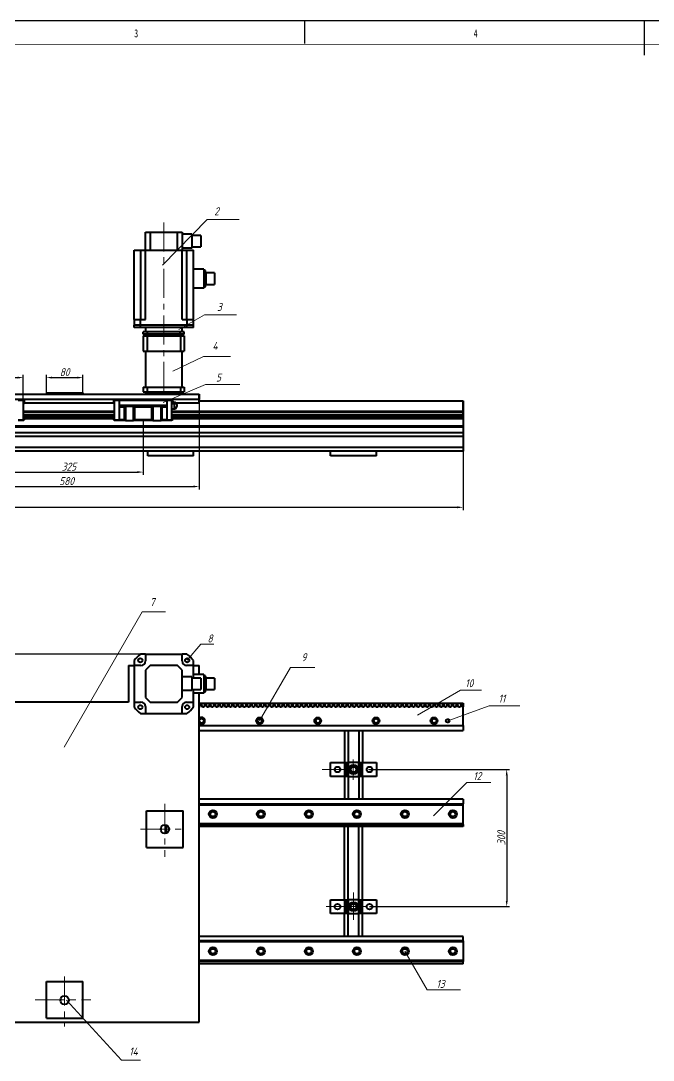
# Model space of a CAD drawing. Header units: millimetres. Extents: x 0 to 1189, y 0 to 841.
# Drawn here: x 321.6 to 598.4, y 386.4 to 841 of the extents above; entities that cross this region are included whole.
import ezdxf

# ---------------------------------------------------------------- set-up
doc = ezdxf.new("R2010")
doc.units = ezdxf.units.MM
doc.header["$PDSIZE"] = -1
doc.linetypes.add('CENTERX2', pattern=[20.32, 12.7, -2.54, 2.54, -2.54])
for name, color, linetype in [('10', 7, 'Continuous'), ('5', 7, 'Continuous'), ('9', 7, 'Continuous')]:
    doc.layers.add(name, color=color, linetype=linetype)
for name, color, linetype, lineweight in [('中心线层', 1, 'CENTERX2', 15), ('标注层', 4, 'Continuous', 15), ('细线层', 4, 'Continuous', 15), ('轮廓实线层', 7, 'Continuous', 40)]:
    doc.layers.add(name, color=color, linetype=linetype, lineweight=lineweight)
doc.styles.add('SLDTEXTSTYLE0', font='TXT', dxfattribs={"width": 0.7})
doc.styles.get("Standard").update_dxf_attribs({"font": 'gbeitc.shx', "height": 3.5})
doc.dimstyles.new('ISO-25', dxfattribs={"dimtxt": 3.5, "dimasz": 2.5, "dimexe": 1.25, "dimexo": 0, "dimtad": 1, "dimtoh": 1, "dimdec": 1, "dimlfac": 5, "dimdsep": 46, "dimtxsty": 'Standard', "dimcen": 2.5, "dimadec": 0, "dimazin": 0, "dimtfac": 1, "dimtdec": 1, "dimtmove": 0, "dimatfit": 3, "dimfxl": 1, "dimarcsym": 0})

# ---------------------------------------------------------------- blocks, each defined once
blk = doc.blocks.new('*D3')
at = {"layer": 'Defpoints', "color": 0, "transparency": 16777216}
for p in [(310.2, 666.1), (375.2, 666.1), (375.2, 643.61)]:
    blk.add_point(p, dxfattribs=at)
at = {"layer": '标注层', "color": 0, "lineweight": -2, "transparency": 16777216}
for p, q in [((310.2, 666.1), (310.2, 642.36)), ((375.2, 666.1), (375.2, 642.36)), ((312.7, 643.61), (372.7, 643.61))]:
    blk.add_line(p, q, dxfattribs=at)
at = {"layer": '标注层', "color": 0, "transparency": 16777216}
for points in [[(312.7, 644.02), (312.7, 643.19), (310.2, 643.61)], [(372.7, 644.02), (372.7, 643.19), (375.2, 643.61)]]:
    blk.add_solid(points, dxfattribs=at)
at = {"layer": '标注层', "color": 0, "transparency": 16777216, "insert": (342.7, 645.98), "char_height": 3.5, "attachment_point": 5}
blk.add_mtext('325', dxfattribs=at)
blk = doc.blocks.new('*D4')
at = {"layer": 'Defpoints', "color": 0, "transparency": 16777216}
for p in [(107.24, 652.7), (515.24, 652.7), (515.24, 628.19)]:
    blk.add_point(p, dxfattribs=at)
at = {"layer": '标注层', "color": 0, "lineweight": -2, "transparency": 16777216}
for p, q in [((107.24, 652.7), (107.24, 626.94)), ((515.24, 652.7), (515.24, 626.94)), ((109.74, 628.19), (512.74, 628.19))]:
    blk.add_line(p, q, dxfattribs=at)
at = {"layer": '标注层', "color": 0, "transparency": 16777216}
for points in [[(109.74, 628.61), (109.74, 627.77), (107.24, 628.19)], [(512.74, 628.61), (512.74, 627.77), (515.24, 628.19)]]:
    blk.add_solid(points, dxfattribs=at)
at = {"layer": '标注层', "color": 0, "transparency": 16777216, "insert": (311.24, 630.56), "char_height": 3.5, "attachment_point": 5}
blk.add_mtext('2040', dxfattribs=at)
blk = doc.blocks.new('*D6')
at = {"layer": 'Defpoints', "color": 0, "transparency": 16777216}
for p in [(283.7, 677.7), (399.7, 677.7), (399.7, 637.28)]:
    blk.add_point(p, dxfattribs=at)
at = {"layer": '标注层', "color": 0, "lineweight": -2, "transparency": 16777216}
for p, q in [((283.7, 677.7), (283.7, 636.03)), ((399.7, 677.7), (399.7, 636.03)), ((286.2, 637.28), (397.2, 637.28))]:
    blk.add_line(p, q, dxfattribs=at)
at = {"layer": '标注层', "color": 0, "transparency": 16777216}
for points in [[(286.2, 637.7), (286.2, 636.86), (283.7, 637.28)], [(397.2, 637.7), (397.2, 636.86), (399.7, 637.28)]]:
    blk.add_solid(points, dxfattribs=at)
at = {"layer": '标注层', "color": 0, "transparency": 16777216, "insert": (341.7, 639.66), "char_height": 3.5, "attachment_point": 5}
blk.add_mtext('580', dxfattribs=at)
blk = doc.blocks.new('*D15')
at = {"layer": 'Defpoints', "color": 0, "transparency": 16777216}
for p in [(73.55, 564.02), (374.04, 564.02), (283.7, 403.02)]:
    blk.add_point(p, dxfattribs=at)
at = {"layer": '标注层', "color": 0, "lineweight": -2, "transparency": 16777216}
for p, q in [((374.04, 564.02), (72.3, 564.02)), ((73.55, 405.52), (73.55, 561.52)), ((283.7, 403.02), (72.3, 403.02))]:
    blk.add_line(p, q, dxfattribs=at)
at = {"layer": '标注层', "color": 0, "transparency": 16777216}
for points in [[(73.13, 561.52), (73.96, 561.52), (73.55, 564.02)], [(73.13, 405.52), (73.96, 405.52), (73.55, 403.02)]]:
    blk.add_solid(points, dxfattribs=at)
at = {"layer": '标注层', "color": 0, "transparency": 16777216, "insert": (71.17, 483.52), "char_height": 3.5, "attachment_point": 5, "rotation": 90}
blk.add_mtext('805', dxfattribs=at)
blk = doc.blocks.new('*D16')
at = {"layer": 'Defpoints', "color": 0, "transparency": 16777216}
for p in [(474.24, 513.52), (474.24, 453.52), (534.3, 453.52)]:
    blk.add_point(p, dxfattribs=at)
at = {"layer": '标注层', "color": 0, "lineweight": -2, "transparency": 16777216}
for p, q in [((474.24, 513.52), (535.55, 513.52)), ((534.3, 511.02), (534.3, 456.02)), ((474.24, 453.52), (535.55, 453.52))]:
    blk.add_line(p, q, dxfattribs=at)
at = {"layer": '标注层', "color": 0, "transparency": 16777216}
for points in [[(533.89, 511.02), (534.72, 511.02), (534.3, 513.52)], [(533.89, 456.02), (534.72, 456.02), (534.3, 453.52)]]:
    blk.add_solid(points, dxfattribs=at)
at = {"layer": '标注层', "color": 0, "transparency": 16777216, "insert": (531.93, 483.52), "char_height": 3.5, "attachment_point": 5, "rotation": 90}
blk.add_mtext('300', dxfattribs=at)
blk = doc.blocks.new('*D19')
at = {"layer": 'Defpoints', "color": 0, "transparency": 16777216}
for p in [(322.7, 684.93), (322.7, 675.3), (295.5, 672.7)]:
    blk.add_point(p, dxfattribs=at)
at = {"layer": '标注层', "color": 0, "lineweight": -2, "transparency": 16777216}
for p, q in [((295.5, 672.7), (295.5, 686.18)), ((298, 684.93), (320.2, 684.93)), ((322.7, 675.3), (322.7, 686.18))]:
    blk.add_line(p, q, dxfattribs=at)
at = {"layer": '标注层', "color": 0, "transparency": 16777216}
for points in [[(298, 685.35), (298, 684.51), (295.5, 684.93)], [(320.2, 685.35), (320.2, 684.51), (322.7, 684.93)]]:
    blk.add_solid(points, dxfattribs=at)
at = {"layer": '标注层', "color": 0, "transparency": 16777216, "insert": (309.1, 687.31), "char_height": 3.5, "attachment_point": 5}
blk.add_mtext('136', dxfattribs=at)
blk = doc.blocks.new('*D21')
at = {"layer": 'Defpoints', "color": 0, "transparency": 16777216}
for p in [(348.82, 684.93), (332.82, 678.3), (348.82, 678.3)]:
    blk.add_point(p, dxfattribs=at)
at = {"layer": '标注层', "color": 0, "lineweight": -2, "transparency": 16777216}
for p, q in [((332.82, 678.3), (332.82, 686.18)), ((335.32, 684.93), (346.32, 684.93)), ((348.82, 678.3), (348.82, 686.18))]:
    blk.add_line(p, q, dxfattribs=at)
at = {"layer": '标注层', "color": 0, "transparency": 16777216}
for points in [[(335.32, 685.35), (335.32, 684.51), (332.82, 684.93)], [(346.32, 685.35), (346.32, 684.51), (348.82, 684.93)]]:
    blk.add_solid(points, dxfattribs=at)
at = {"layer": '标注层', "color": 0, "transparency": 16777216, "insert": (340.82, 687.31), "char_height": 3.5, "attachment_point": 5}
blk.add_mtext('80', dxfattribs=at)

msp = doc.modelspace()

# ---------------------------------------------------------------- linework, layer by layer
at = {"layer": '10', "color": 7}
for p, q in [((445.875, 831), (445.875, 841)), ((594.5, 841), (594.5, 831)), ((594.5, 831), (594.5, 826))]:
    msp.add_line(p, q, dxfattribs=at)
at = {"layer": '5', "color": 7, "lineweight": 15}
msp.add_line((1178.45, 831.05), (24.451, 830.269), dxfattribs=at)
at = {"layer": '9', "color": 7}
msp.add_line((1189, 841), (0, 841), dxfattribs=at)
at = {"layer": '中心线层'}
for p, q in [((384.201, 752.781), (384.201, 676.665)), ((467.16, 517.928), (467.16, 509.006)), ((453.548, 513.518), (479.432, 513.518)), ((384.701, 498.507), (384.701, 475.331)), ((374.005, 487.418), (394.032, 487.418)), ((467.241, 459.76), (467.241, 447.726)), ((455.269, 453.518), (479.093, 453.518)), ((340.821, 422.922), (340.821, 401.129)), ((327.917, 412.726), (352.35, 412.726))]:
    msp.add_line(p, q, dxfattribs=at)
at = {"layer": '标注层'}
for p, q in [((383.607, 734.135), (403.209, 754.096)), ((403.209, 754.096), (417.134, 754.096)), ((390.754, 705.902), (402.096, 712.451)), ((402.096, 712.451), (415.978, 712.451)), ((388.192, 687.724), (401.632, 694.228)), ((401.632, 694.228), (413.362, 694.228)), ((383.996, 674.075), (402.436, 681.873)), ((402.436, 681.873), (417.493, 681.873)), ((340.632, 523.353), (374.737, 582.424)), ((374.737, 582.424), (384.998, 582.424)), ((394.454, 561.271), (400.358, 568.329)), ((400.358, 568.329), (406.127, 568.329)), ((495.218, 537.284), (514.107, 548.19)), ((514.107, 548.19), (523.259, 548.19)), ((502.272, 493.227), (516.888, 507.833)), ((516.888, 507.833), (527.308, 507.833)), ((341.649, 412.635), (365.694, 386.355)), ((365.694, 386.355), (374.003, 386.355))]:
    msp.add_line(p, q, dxfattribs=at)
at = {"layer": '细线层'}
for p, q in [((426.171, 534.818), (439.666, 558.192)), ((439.666, 558.192), (450.368, 558.192)), ((508.481, 534.818), (526.562, 541.423)), ((526.562, 541.423), (540.088, 541.423)), ((489.741, 434.018), (499.516, 417.088)), ((499.516, 417.088), (514.068, 417.088))]:
    msp.add_line(p, q, dxfattribs=at)
at = {"layer": '轮廓实线层', "color": 7, "linetype": 'Continuous', "lineweight": 40}
for p, q in [((376.201, 740.703), (376.201, 748.503)), ((376.201, 748.503), (378.201, 748.503)), ((378.201, 748.503), (378.201, 740.703)), ((378.201, 748.503), (390.201, 748.503)), ((390.201, 740.703), (390.201, 748.503)), ((390.201, 748.503), (392.201, 748.503)), ((392.201, 748.503), (392.201, 740.703)), ((396.501, 747.603), (392.201, 747.603)), ((396.501, 747.603), (396.501, 741.603)), ((400.501, 747.103), (396.501, 747.103)), ((400.501, 747.103), (400.501, 742.103)), ((396.501, 741.603), (392.201, 741.603)), ((396.501, 742.103), (400.501, 742.103)), ((371.201, 710.303), (371.201, 740.703)), ((371.201, 740.703), (374.201, 740.703)), ((374.201, 710.303), (374.201, 740.703)), ((374.201, 740.703), (376.201, 740.703)), ((376.201, 710.303), (376.201, 740.703)), ((376.201, 740.703), (392.201, 740.703)), ((392.201, 710.303), (392.201, 740.703)), ((392.201, 740.703), (394.201, 740.703)), ((394.201, 740.703), (394.201, 710.303)), ((394.201, 740.703), (397.201, 740.703)), ((397.201, 710.303), (397.201, 740.703)), ((401.801, 732.303), (397.201, 732.303)), ((401.801, 732.303), (401.801, 724.103)), ((402.401, 731.703), (401.801, 731.703)), ((402.401, 728.203), (402.401, 731.703)), ((402.801, 731.203), (402.401, 731.203)), ((402.401, 724.703), (402.401, 728.203)), ((402.801, 728.203), (402.801, 731.203)), ((406.401, 730.703), (402.801, 730.703)), ((402.801, 725.203), (402.801, 728.203)), ((406.401, 730.703), (406.401, 728.203)), ((406.401, 728.203), (406.401, 725.703)), ((401.801, 724.103), (397.201, 724.103)), ((401.801, 724.703), (402.401, 724.703)), ((402.401, 725.203), (402.801, 725.203)), ((402.801, 725.703), (406.401, 725.703)), ((371.201, 710.303), (371.201, 707.903)), ((371.201, 710.303), (374.04, 710.303)), ((374.04, 707.903), (374.04, 710.303)), ((374.04, 710.303), (376.201, 710.303)), ((392.201, 710.303), (394.363, 710.303)), ((394.363, 710.303), (394.363, 707.903)), ((394.363, 710.303), (397.201, 710.303)), ((397.201, 707.903), (397.201, 710.303)), ((371.201, 706.903), (371.201, 707.903)), ((374.04, 707.903), (371.201, 707.903)), ((374.04, 706.903), (371.201, 706.903)), ((374.04, 706.903), (374.04, 707.903)), ((394.363, 707.903), (374.04, 707.903)), ((394.363, 706.903), (374.04, 706.903)), ((375.201, 703.903), (375.201, 704.903)), ((377.042, 704.903), (375.201, 704.903)), ((376.201, 706.903), (376.201, 704.903)), ((377.042, 703.903), (377.042, 704.903)), ((391.36, 704.903), (377.042, 704.903)), ((391.36, 703.903), (391.36, 704.903)), ((393.201, 704.903), (391.36, 704.903)), ((392.201, 704.903), (392.201, 706.903)), ((393.201, 703.903), (393.201, 704.903)), ((394.363, 706.903), (394.363, 707.903)), ((397.201, 707.903), (394.363, 707.903)), ((397.201, 706.903), (394.363, 706.903)), ((397.201, 706.903), (397.201, 707.903)), ((377.042, 703.903), (375.201, 703.903)), ((375.201, 703.203), (375.201, 696.503)), ((375.201, 703.203), (376.883, 703.203)), ((376.201, 703.903), (376.201, 703.203)), ((376.883, 703.203), (376.883, 696.503)), ((376.883, 703.203), (391.52, 703.203)), ((391.36, 703.903), (377.042, 703.903)), ((393.201, 703.903), (391.36, 703.903)), ((391.52, 703.203), (391.52, 696.503)), ((391.52, 703.203), (393.201, 703.203)), ((392.201, 703.203), (392.201, 703.903)), ((393.201, 703.203), (393.201, 696.503)), ((375.201, 696.503), (376.883, 696.503)), ((376.201, 696.503), (376.201, 680.703)), ((376.883, 696.503), (391.52, 696.503)), ((391.52, 696.503), (393.201, 696.503)), ((392.201, 680.703), (392.201, 696.503)), ((283.701, 677.703), (399.701, 677.703)), ((332.821, 678.303), (348.821, 678.303)), ((332.821, 678.303), (332.821, 677.703)), ((348.821, 678.303), (348.821, 677.703)), ((375.201, 680.703), (375.201, 678.703)), ((375.201, 680.703), (376.883, 680.703)), ((375.201, 678.703), (376.883, 678.703)), ((376.201, 678.703), (376.201, 677.903)), ((376.201, 677.903), (376.701, 677.903)), ((376.701, 678.303), (376.701, 677.703)), ((376.701, 678.303), (392.701, 678.303)), ((376.883, 680.703), (376.883, 678.703)), ((376.883, 680.703), (391.52, 680.703)), ((376.883, 678.703), (391.52, 678.703)), ((391.52, 680.703), (391.52, 678.703)), ((391.52, 680.703), (393.201, 680.703)), ((391.52, 678.703), (393.201, 678.703)), ((392.201, 678.303), (392.201, 678.703)), ((392.701, 678.303), (392.701, 677.703)), ((393.201, 680.703), (393.201, 678.703)), ((399.701, 677.703), (399.701, 675.303)), ((399.701, 675.303), (399.701, 677.703)), ((399.701, 677.703), (399.701, 677.703)), ((399.701, 675.303), (283.701, 675.303)), ((322.701, 674.903), (320.501, 674.903)), ((322.701, 675.303), (322.701, 674.903)), ((322.701, 674.903), (322.701, 666.503)), ((362.24, 673.703), (323.162, 673.703)), ((323.262, 674.081), (323.283, 674.078)), ((362.701, 674.903), (362.701, 675.303)), ((364.901, 674.903), (362.701, 674.903)), ((362.701, 666.503), (362.701, 674.903)), ((364.851, 675.303), (364.851, 675.253)), ((364.901, 675.253), (364.851, 675.253)), ((364.901, 674.903), (364.901, 675.303)), ((364.901, 672.703), (364.901, 674.903)), ((385.501, 674.903), (364.901, 674.903)), ((385.501, 675.303), (385.501, 674.903)), ((385.551, 675.253), (385.501, 675.253)), ((385.501, 674.903), (385.501, 672.703)), ((387.701, 674.903), (385.501, 674.903)), ((385.551, 675.303), (385.551, 675.253)), ((387.701, 675.303), (387.701, 674.903)), ((387.701, 666.503), (387.701, 674.903)), ((388.218, 674.121), (388.283, 674.11)), ((388.271, 674.192), (388.283, 674.192)), ((388.274, 674.304), (388.283, 674.306)), ((388.279, 674.27), (388.283, 674.271)), ((388.28, 674.305), (388.283, 674.271)), ((388.28, 674.157), (388.283, 674.157)), ((388.283, 674.19), (388.281, 674.217)), ((388.281, 674.164), (388.283, 674.157)), ((388.901, 674.103), (388.283, 674.103)), ((399.701, 673.703), (389.701, 673.703)), ((389.901, 673.103), (389.901, 672.303)), ((399.701, 673.703), (399.701, 675.303)), ((399.701, 675.303), (399.701, 675.303)), ((399.701, 674.703), (515.241, 674.703)), ((515.241, 674.703), (515.241, 670.103)), ((515.241, 674.703), (515.263, 674.703)), ((515.263, 668.703), (515.263, 674.703)), ((362.701, 670.103), (322.701, 670.103)), ((362.701, 668.503), (322.701, 668.503)), ((364.901, 672.303), (364.901, 672.703)), ((385.501, 672.703), (364.901, 672.703)), ((385.501, 672.303), (364.901, 672.303)), ((364.901, 671.972), (364.901, 672.303)), ((367.001, 671.972), (364.901, 671.972)), ((364.901, 666.433), (364.901, 671.972)), ((367.001, 671.972), (367.001, 672.303)), ((367.001, 666.433), (367.001, 671.972)), ((367.401, 672.303), (367.401, 666.103)), ((371.001, 666.103), (371.001, 672.303)), ((371.401, 672.303), (371.401, 671.972)), ((379.001, 671.972), (371.401, 671.972)), ((371.401, 671.972), (371.401, 666.433)), ((379.001, 671.972), (379.001, 672.303)), ((379.001, 666.433), (379.001, 671.972)), ((379.401, 672.303), (379.401, 666.103)), ((383.001, 666.103), (383.001, 672.303)), ((383.401, 672.303), (383.401, 671.972)), ((385.501, 671.972), (383.401, 671.972)), ((383.401, 671.972), (383.401, 666.433)), ((385.501, 672.703), (385.501, 672.303)), ((385.501, 672.303), (385.501, 671.972)), ((385.501, 671.972), (385.501, 666.433)), ((387.701, 671.303), (388.901, 671.303)), ((515.241, 670.103), (387.701, 670.103)), ((515.241, 668.503), (387.701, 668.503)), ((515.241, 670.103), (515.241, 669.703)), ((515.241, 669.703), (515.241, 668.503)), ((515.241, 668.703), (515.263, 668.703)), ((515.241, 668.503), (515.241, 668.103)), ((320.501, 666.503), (322.701, 666.503)), ((322.701, 666.103), (320.501, 666.103)), ((362.701, 668.103), (322.701, 668.103)), ((322.701, 666.503), (322.701, 666.103)), ((362.136, 667.303), (323.261, 667.303)), ((362.133, 666.903), (323.275, 666.903)), ((362.701, 666.503), (364.901, 666.503)), ((362.701, 666.103), (362.701, 666.503)), ((364.901, 666.103), (362.701, 666.103)), ((367.001, 666.433), (364.901, 666.433)), ((364.901, 666.103), (364.901, 666.433)), ((367.002, 666.103), (364.901, 666.103)), ((367.001, 666.104), (367.001, 666.433)), ((367.002, 666.103), (367.001, 666.104)), ((367.401, 666.103), (367.002, 666.103)), ((367.401, 666.103), (371.001, 666.103)), ((371.4, 666.103), (371.001, 666.103)), ((371.401, 666.104), (371.4, 666.103)), ((379.002, 666.103), (371.4, 666.103)), ((379.001, 666.433), (371.401, 666.433)), ((371.401, 666.433), (371.401, 666.104)), ((379.001, 666.104), (379.001, 666.433)), ((379.002, 666.103), (379.001, 666.104)), ((379.401, 666.103), (379.002, 666.103)), ((379.401, 666.103), (383.001, 666.103)), ((383.4, 666.103), (383.001, 666.103)), ((383.401, 666.104), (383.4, 666.103)), ((385.501, 666.103), (383.4, 666.103)), ((385.501, 666.433), (383.401, 666.433)), ((383.401, 666.433), (383.401, 666.104)), ((385.501, 666.503), (387.701, 666.503)), ((385.501, 666.433), (385.501, 666.103)), ((387.701, 666.103), (385.501, 666.103)), ((515.241, 668.103), (387.701, 668.103)), ((387.701, 666.503), (387.701, 666.103)), ((388.218, 667.031), (388.283, 667.021)), ((515.241, 666.903), (388.266, 666.903)), ((388.271, 667.103), (388.283, 667.102)), ((515.241, 667.303), (388.273, 667.303)), ((388.274, 667.215), (388.283, 667.216)), ((515.241, 668.103), (515.241, 667.303)), ((515.241, 667.303), (515.241, 666.903)), ((515.241, 666.903), (515.241, 663.703)), ((515.241, 663.703), (107.241, 663.703)), ((515.241, 663.303), (107.241, 663.303)), ((515.241, 660.703), (107.241, 660.703)), ((515.241, 663.703), (515.241, 663.303)), ((515.241, 663.303), (515.241, 660.703)), ((515.241, 660.703), (515.241, 659.103)), ((515.241, 659.103), (107.241, 659.103)), ((515.241, 659.103), (515.241, 654.303)), ((515.241, 654.303), (107.241, 654.303)), ((515.241, 652.703), (107.241, 652.703)), ((377.241, 650.703), (377.241, 652.703)), ((397.241, 650.703), (377.241, 650.703)), ((397.241, 650.703), (397.241, 652.703)), ((457.241, 650.703), (457.241, 652.703)), ((477.241, 650.703), (457.241, 650.703)), ((477.241, 650.703), (477.241, 652.703)), ((515.241, 654.303), (515.241, 652.703)), ((376.201, 564.018), (374.04, 564.018)), ((376.201, 564.018), (376.201, 561.018)), ((376.201, 564.018), (392.201, 564.018)), ((392.201, 561.018), (392.201, 564.018)), ((394.363, 564.018), (392.201, 564.018)), ((371.201, 561.179), (371.201, 559.018)), ((397.201, 559.018), (397.201, 561.179)), ((368.701, 559.018), (368.701, 543.018)), ((368.701, 559.018), (371.201, 559.018)), ((371.201, 559.018), (371.201, 543.018)), ((374.201, 559.018), (371.201, 559.018)), ((378.201, 559.018), (376.201, 557.018)), ((376.201, 557.018), (376.201, 545.018)), ((390.201, 559.018), (378.201, 559.018)), ((392.201, 557.018), (390.201, 559.018)), ((392.201, 545.018), (392.201, 557.018)), ((397.201, 559.018), (394.201, 559.018)), ((397.201, 553.518), (397.201, 559.018)), ((397.201, 559.018), (399.701, 559.018)), ((401.801, 555.118), (397.201, 555.118)), ((399.701, 555.118), (399.701, 559.018)), ((401.801, 555.118), (401.801, 546.918)), ((396.501, 554.018), (392.201, 554.018)), ((396.501, 554.018), (396.501, 548.018)), ((400.501, 553.518), (396.501, 553.518)), ((400.501, 553.518), (400.501, 548.518)), ((402.401, 554.518), (401.801, 554.518)), ((402.401, 547.518), (402.401, 554.518)), ((402.801, 554.018), (402.401, 554.018)), ((402.801, 548.018), (402.801, 554.018)), ((406.401, 553.518), (402.801, 553.518)), ((406.401, 553.518), (406.401, 548.518)), ((396.501, 548.018), (392.201, 548.018)), ((396.501, 548.518), (400.501, 548.518)), ((397.201, 543.018), (397.201, 548.518)), ((401.801, 546.918), (397.201, 546.918)), ((399.701, 543.018), (399.701, 546.918)), ((401.801, 547.518), (402.401, 547.518)), ((402.401, 548.018), (402.801, 548.018)), ((402.801, 548.518), (406.401, 548.518)), ((368.701, 543.018), (283.701, 543.018)), ((371.201, 543.018), (374.201, 543.018)), ((371.201, 543.018), (371.201, 540.857)), ((376.201, 545.018), (378.201, 543.018)), ((378.201, 543.018), (390.201, 543.018)), ((390.201, 543.018), (392.201, 545.018)), ((394.201, 543.018), (397.201, 543.018)), ((397.201, 540.857), (397.201, 543.018)), ((399.701, 403.018), (399.701, 543.018)), ((399.701, 542.518), (515.241, 542.518)), ((400.186, 542.018), (399.749, 540.818)), ((400.712, 542.018), (400.186, 542.018)), ((401.149, 540.818), (400.712, 542.018)), ((402.188, 542.018), (401.751, 540.818)), ((402.714, 542.018), (402.188, 542.018)), ((403.151, 540.818), (402.714, 542.018)), ((404.19, 542.018), (403.753, 540.818)), ((404.716, 542.018), (404.19, 542.018)), ((405.153, 540.818), (404.716, 542.018)), ((406.192, 542.018), (405.755, 540.818)), ((406.718, 542.018), (406.192, 542.018)), ((407.155, 540.818), (406.718, 542.018)), ((408.194, 542.018), (407.757, 540.818)), ((408.72, 542.018), (408.194, 542.018)), ((409.157, 540.818), (408.72, 542.018)), ((410.196, 542.018), (409.759, 540.818)), ((410.722, 542.018), (410.196, 542.018)), ((411.159, 540.818), (410.722, 542.018)), ((412.198, 542.018), (411.761, 540.818)), ((412.724, 542.018), (412.198, 542.018)), ((413.161, 540.818), (412.724, 542.018)), ((414.2, 542.018), (413.763, 540.818)), ((414.726, 542.018), (414.2, 542.018)), ((415.163, 540.818), (414.726, 542.018)), ((416.202, 542.018), (415.765, 540.818)), ((416.728, 542.018), (416.202, 542.018)), ((417.165, 540.818), (416.728, 542.018)), ((418.204, 542.018), (417.767, 540.818)), ((418.73, 542.018), (418.204, 542.018)), ((419.167, 540.818), (418.73, 542.018)), ((420.206, 542.018), (419.769, 540.818)), ((420.732, 542.018), (420.206, 542.018)), ((421.169, 540.818), (420.732, 542.018)), ((422.208, 542.018), (421.771, 540.818)), ((422.734, 542.018), (422.208, 542.018)), ((423.171, 540.818), (422.734, 542.018)), ((424.21, 542.018), (423.773, 540.818)), ((424.736, 542.018), (424.21, 542.018)), ((425.173, 540.818), (424.736, 542.018)), ((426.212, 542.018), (425.775, 540.818)), ((426.738, 542.018), (426.212, 542.018)), ((427.175, 540.818), (426.738, 542.018)), ((428.214, 542.018), (427.777, 540.818)), ((428.74, 542.018), (428.214, 542.018)), ((429.177, 540.818), (428.74, 542.018)), ((430.216, 542.018), (429.779, 540.818)), ((430.742, 542.018), (430.216, 542.018)), ((431.179, 540.818), (430.742, 542.018)), ((432.218, 542.018), (431.781, 540.818)), ((432.744, 542.018), (432.218, 542.018)), ((433.181, 540.818), (432.744, 542.018)), ((434.22, 542.018), (433.783, 540.818)), ((434.746, 542.018), (434.22, 542.018)), ((435.183, 540.818), (434.746, 542.018)), ((436.222, 542.018), (435.785, 540.818)), ((436.748, 542.018), (436.222, 542.018)), ((437.185, 540.818), (436.748, 542.018)), ((438.224, 542.018), (437.787, 540.818)), ((438.75, 542.018), (438.224, 542.018)), ((439.187, 540.818), (438.75, 542.018)), ((440.226, 542.018), (439.789, 540.818)), ((440.752, 542.018), (440.226, 542.018)), ((441.189, 540.818), (440.752, 542.018)), ((442.228, 542.018), (441.791, 540.818)), ((442.754, 542.018), (442.228, 542.018)), ((443.191, 540.818), (442.754, 542.018)), ((444.23, 542.018), (443.793, 540.818)), ((444.756, 542.018), (444.23, 542.018)), ((445.193, 540.818), (444.756, 542.018)), ((446.232, 542.018), (445.795, 540.818)), ((446.758, 542.018), (446.232, 542.018)), ((447.195, 540.818), (446.758, 542.018)), ((448.234, 542.018), (447.797, 540.818)), ((448.76, 542.018), (448.234, 542.018)), ((449.197, 540.818), (448.76, 542.018)), ((450.236, 542.018), (449.799, 540.818)), ((450.762, 542.018), (450.236, 542.018)), ((451.199, 540.818), (450.762, 542.018)), ((452.238, 542.018), (451.801, 540.818)), ((452.764, 542.018), (452.238, 542.018)), ((453.201, 540.818), (452.764, 542.018)), ((454.24, 542.018), (453.803, 540.818)), ((454.766, 542.018), (454.24, 542.018)), ((455.203, 540.818), (454.766, 542.018)), ((456.242, 542.018), (455.805, 540.818)), ((456.768, 542.018), (456.242, 542.018)), ((457.205, 540.818), (456.768, 542.018)), ((458.244, 542.018), (457.807, 540.818)), ((458.77, 542.018), (458.244, 542.018)), ((459.207, 540.818), (458.77, 542.018)), ((460.246, 542.018), (459.809, 540.818)), ((460.772, 542.018), (460.246, 542.018)), ((461.209, 540.818), (460.772, 542.018)), ((462.248, 542.018), (461.811, 540.818)), ((462.774, 542.018), (462.248, 542.018)), ((463.211, 540.818), (462.774, 542.018)), ((464.25, 542.018), (463.813, 540.818)), ((464.776, 542.018), (464.25, 542.018)), ((465.213, 540.818), (464.776, 542.018)), ((466.252, 542.018), (465.815, 540.818)), ((466.778, 542.018), (466.252, 542.018)), ((467.215, 540.818), (466.778, 542.018)), ((468.254, 542.018), (467.817, 540.818)), ((468.78, 542.018), (468.254, 542.018)), ((469.217, 540.818), (468.78, 542.018)), ((470.256, 542.018), (469.819, 540.818)), ((470.782, 542.018), (470.256, 542.018)), ((471.219, 540.818), (470.782, 542.018)), ((472.258, 542.018), (471.821, 540.818)), ((472.784, 542.018), (472.258, 542.018)), ((473.221, 540.818), (472.784, 542.018)), ((474.26, 542.018), (473.823, 540.818)), ((474.786, 542.018), (474.26, 542.018)), ((475.223, 540.818), (474.786, 542.018)), ((476.262, 542.018), (475.825, 540.818)), ((476.788, 542.018), (476.262, 542.018)), ((477.225, 540.818), (476.788, 542.018)), ((478.264, 542.018), (477.827, 540.818)), ((478.79, 542.018), (478.264, 542.018)), ((479.227, 540.818), (478.79, 542.018)), ((480.266, 542.018), (479.829, 540.818)), ((480.792, 542.018), (480.266, 542.018)), ((481.229, 540.818), (480.792, 542.018)), ((482.268, 542.018), (481.831, 540.818)), ((482.794, 542.018), (482.268, 542.018)), ((483.231, 540.818), (482.794, 542.018)), ((484.27, 542.018), (483.833, 540.818)), ((484.796, 542.018), (484.27, 542.018)), ((485.233, 540.818), (484.796, 542.018)), ((486.272, 542.018), (485.835, 540.818)), ((486.798, 542.018), (486.272, 542.018)), ((487.235, 540.818), (486.798, 542.018)), ((488.274, 542.018), (487.837, 540.818)), ((488.8, 542.018), (488.274, 542.018)), ((489.237, 540.818), (488.8, 542.018)), ((490.276, 542.018), (489.839, 540.818)), ((490.802, 542.018), (490.276, 542.018)), ((491.239, 540.818), (490.802, 542.018)), ((492.278, 542.018), (491.841, 540.818)), ((492.804, 542.018), (492.278, 542.018)), ((493.241, 540.818), (492.804, 542.018)), ((494.28, 542.018), (493.843, 540.818)), ((494.806, 542.018), (494.28, 542.018)), ((495.243, 540.818), (494.806, 542.018)), ((496.282, 542.018), (495.845, 540.818)), ((496.808, 542.018), (496.282, 542.018)), ((497.245, 540.818), (496.808, 542.018)), ((498.284, 542.018), (497.847, 540.818)), ((498.81, 542.018), (498.284, 542.018)), ((499.247, 540.818), (498.81, 542.018)), ((500.286, 542.018), (499.849, 540.818)), ((500.812, 542.018), (500.286, 542.018)), ((501.249, 540.818), (500.812, 542.018)), ((502.288, 542.018), (501.851, 540.818)), ((502.814, 542.018), (502.288, 542.018)), ((503.251, 540.818), (502.814, 542.018)), ((504.29, 542.018), (503.853, 540.818)), ((504.816, 542.018), (504.29, 542.018)), ((505.253, 540.818), (504.816, 542.018)), ((506.292, 542.018), (505.855, 540.818)), ((506.818, 542.018), (506.292, 542.018)), ((507.255, 540.818), (506.818, 542.018)), ((508.294, 542.018), (507.857, 540.818)), ((508.82, 542.018), (508.294, 542.018)), ((509.257, 540.818), (508.82, 542.018)), ((510.296, 542.018), (509.859, 540.818)), ((510.822, 542.018), (510.296, 542.018)), ((511.259, 540.818), (510.822, 542.018)), ((512.298, 542.018), (511.861, 540.818)), ((512.824, 542.018), (512.298, 542.018)), ((513.261, 540.818), (512.824, 542.018)), ((514.3, 542.018), (513.863, 540.818)), ((514.826, 542.018), (514.3, 542.018)), ((515.263, 540.818), (514.826, 542.018)), ((515.241, 542.518), (515.241, 540.878)), ((374.04, 538.018), (376.201, 538.018)), ((376.201, 541.018), (376.201, 538.018)), ((376.201, 538.018), (392.201, 538.018)), ((392.201, 538.018), (392.201, 541.018)), ((392.201, 538.018), (394.363, 538.018)), ((399.749, 540.818), (399.701, 540.818)), ((401.751, 540.818), (401.149, 540.818)), ((403.753, 540.818), (403.151, 540.818)), ((405.755, 540.818), (405.153, 540.818)), ((407.757, 540.818), (407.155, 540.818)), ((409.759, 540.818), (409.157, 540.818)), ((411.761, 540.818), (411.159, 540.818)), ((413.763, 540.818), (413.161, 540.818)), ((415.765, 540.818), (415.163, 540.818)), ((417.767, 540.818), (417.165, 540.818)), ((419.769, 540.818), (419.167, 540.818)), ((421.771, 540.818), (421.169, 540.818)), ((423.773, 540.818), (423.171, 540.818)), ((425.775, 540.818), (425.173, 540.818)), ((427.777, 540.818), (427.175, 540.818)), ((429.779, 540.818), (429.177, 540.818)), ((431.781, 540.818), (431.179, 540.818)), ((433.783, 540.818), (433.181, 540.818)), ((435.785, 540.818), (435.183, 540.818)), ((437.787, 540.818), (437.185, 540.818)), ((439.789, 540.818), (439.187, 540.818)), ((441.791, 540.818), (441.189, 540.818)), ((443.793, 540.818), (443.191, 540.818)), ((445.795, 540.818), (445.193, 540.818)), ((447.797, 540.818), (447.195, 540.818)), ((449.799, 540.818), (449.197, 540.818)), ((451.801, 540.818), (451.199, 540.818)), ((453.803, 540.818), (453.201, 540.818)), ((455.805, 540.818), (455.203, 540.818)), ((457.807, 540.818), (457.205, 540.818)), ((459.809, 540.818), (459.207, 540.818)), ((461.811, 540.818), (461.209, 540.818)), ((463.813, 540.818), (463.211, 540.818)), ((465.815, 540.818), (465.213, 540.818)), ((467.817, 540.818), (467.215, 540.818)), ((469.819, 540.818), (469.217, 540.818)), ((471.821, 540.818), (471.219, 540.818)), ((473.823, 540.818), (473.221, 540.818)), ((475.825, 540.818), (475.223, 540.818)), ((477.827, 540.818), (477.225, 540.818)), ((479.829, 540.818), (479.227, 540.818)), ((481.831, 540.818), (481.229, 540.818)), ((483.833, 540.818), (483.231, 540.818)), ((485.835, 540.818), (485.233, 540.818)), ((487.837, 540.818), (487.235, 540.818)), ((489.839, 540.818), (489.237, 540.818)), ((491.841, 540.818), (491.239, 540.818)), ((493.843, 540.818), (493.241, 540.818)), ((495.845, 540.818), (495.243, 540.818)), ((497.847, 540.818), (497.245, 540.818)), ((499.849, 540.818), (499.247, 540.818)), ((501.851, 540.818), (501.249, 540.818)), ((503.853, 540.818), (503.251, 540.818)), ((505.855, 540.818), (505.253, 540.818)), ((507.857, 540.818), (507.255, 540.818)), ((509.859, 540.818), (509.257, 540.818)), ((511.861, 540.818), (511.259, 540.818)), ((513.863, 540.818), (513.261, 540.818)), ((515.241, 540.818), (515.263, 540.818)), ((515.241, 532.818), (515.241, 540.818)), ((399.701, 532.818), (515.241, 532.818)), ((515.241, 532.818), (515.241, 530.518)), ((399.701, 530.518), (515.241, 530.518)), ((463.241, 530.518), (463.241, 516.518)), ((471.241, 530.518), (471.241, 516.518)), ((457.241, 510.518), (457.241, 516.518)), ((457.241, 516.518), (463.241, 516.518)), ((463.241, 516.518), (464.841, 516.518)), ((463.241, 516.518), (463.241, 510.518)), ((464.041, 516.518), (464.041, 510.518)), ((469.641, 516.518), (464.841, 516.518)), ((464.841, 516.518), (464.841, 510.518)), ((469.641, 516.518), (471.241, 516.518)), ((469.641, 510.518), (469.641, 516.518)), ((470.441, 510.518), (470.441, 516.518)), ((471.241, 510.518), (471.241, 516.518)), ((471.241, 516.518), (477.241, 516.518)), ((477.241, 516.518), (477.241, 510.518)), ((463.241, 510.518), (457.241, 510.518)), ((463.241, 510.518), (463.241, 500.518)), ((464.841, 510.518), (463.241, 510.518)), ((464.841, 510.518), (469.641, 510.518)), ((471.241, 510.518), (469.641, 510.518)), ((471.241, 510.518), (471.241, 500.518)), ((477.241, 510.518), (471.241, 510.518)), ((515.241, 500.518), (399.701, 500.518)), ((515.241, 500.518), (515.241, 498.518)), ((399.701, 498.518), (515.241, 498.518)), ((515.241, 498.118), (515.241, 498.518)), ((515.241, 489.918), (515.241, 498.118)), ((376.701, 495.418), (392.701, 495.418)), ((376.701, 479.418), (376.701, 495.418)), ((392.701, 479.418), (392.701, 495.418)), ((385.252, 489.184), (385.252, 485.652)), ((385.302, 489.168), (385.302, 486.061)), ((399.701, 489.518), (515.241, 489.518)), ((515.241, 488.518), (399.701, 488.518)), ((463.241, 456.518), (463.241, 488.518)), ((471.241, 456.518), (471.241, 488.518)), ((515.241, 489.518), (515.241, 489.918)), ((515.241, 489.518), (515.241, 488.518)), ((385.302, 485.867), (385.252, 485.867)), ((385.28, 485.661), (385.252, 485.661)), ((385.302, 486.061), (385.302, 485.867)), ((376.701, 479.418), (392.701, 479.418)), ((457.241, 456.518), (463.241, 456.518)), ((457.241, 450.518), (457.241, 456.518)), ((463.241, 456.518), (464.841, 456.518)), ((463.241, 456.518), (463.241, 450.518)), ((464.041, 456.518), (464.041, 450.518)), ((469.641, 456.518), (464.841, 456.518)), ((464.841, 456.518), (464.841, 450.518)), ((469.641, 456.518), (471.241, 456.518)), ((469.641, 450.518), (469.641, 456.518)), ((470.441, 450.518), (470.441, 456.518)), ((471.241, 450.518), (471.241, 456.518)), ((471.241, 456.518), (477.241, 456.518)), ((477.241, 456.518), (477.241, 450.518)), ((463.241, 450.518), (457.241, 450.518)), ((463.241, 440.518), (463.241, 450.518)), ((464.841, 450.518), (463.241, 450.518)), ((464.841, 450.518), (469.641, 450.518)), ((471.241, 450.518), (469.641, 450.518)), ((471.241, 440.518), (471.241, 450.518)), ((477.241, 450.518), (471.241, 450.518)), ((515.241, 440.518), (399.701, 440.518)), ((515.241, 438.518), (399.701, 438.518)), ((515.241, 438.518), (515.241, 440.518)), ((515.241, 438.518), (515.241, 438.118)), ((515.241, 438.118), (515.241, 429.918)), ((515.241, 429.518), (399.701, 429.518)), ((515.241, 428.518), (399.701, 428.518)), ((515.241, 429.918), (515.241, 429.518)), ((515.241, 428.518), (515.241, 429.518)), ((332.821, 420.726), (348.821, 420.726)), ((332.821, 404.726), (332.821, 420.726)), ((348.821, 404.726), (348.821, 420.726)), ((332.821, 404.726), (348.821, 404.726)), ((283.701, 403.018), (399.701, 403.018))]:
    msp.add_line(p, q, dxfattribs=at)
at = {"layer": '轮廓实线层', "color": 8, "linetype": 'Continuous', "lineweight": 40}
for p, q in [((323.103, 674.878), (323.103, 673.737)), ((323.103, 673.737), (323.103, 673.613)), ((362.299, 674.754), (362.299, 674.878)), ((362.299, 674.184), (362.299, 674.754)), ((362.299, 673.613), (362.299, 674.184)), ((388.103, 674.779), (388.103, 673.638)), ((388.901, 671.303), (388.901, 674.103)), ((362.701, 669.703), (322.701, 669.703)), ((515.241, 669.703), (387.701, 669.703)), ((323.103, 667.64), (323.103, 666.499)), ((362.299, 667.096), (362.299, 667.667)), ((362.299, 666.526), (362.299, 667.096)), ((388.103, 667.689), (388.103, 666.548)), ((464.841, 530.518), (464.841, 516.518)), ((469.641, 530.518), (469.641, 516.518)), ((464.841, 510.518), (464.841, 500.518)), ((469.641, 510.518), (469.641, 500.518)), ((399.701, 498.118), (515.241, 498.118)), ((399.701, 489.918), (515.241, 489.918)), ((464.841, 456.518), (464.841, 488.518)), ((469.641, 456.518), (469.641, 488.518)), ((385.302, 486.061), (385.959, 486.061)), ((464.841, 440.518), (464.841, 450.518)), ((469.641, 440.518), (469.641, 450.518)), ((515.241, 438.118), (399.701, 438.118)), ((515.241, 429.918), (399.701, 429.918))]:
    msp.add_line(p, q, dxfattribs=at)
at = {"layer": '轮廓实线层', "color": 7, "linetype": 'Continuous', "lineweight": 40, "flags": 128}
for points in [[(323.21, 674.401), (323.225, 674.404), (323.238, 674.406), (323.25, 674.408), (323.26, 674.409), (323.268, 674.411), (323.275, 674.412), (323.28, 674.413), (323.283, 674.413)], [(323.21, 674.278), (323.225, 674.28), (323.238, 674.282), (323.25, 674.284), (323.26, 674.286), (323.268, 674.287), (323.275, 674.288), (323.28, 674.289), (323.283, 674.29)], [(362.119, 674.29), (362.123, 674.289), (362.128, 674.288), (362.134, 674.287), (362.143, 674.286), (362.153, 674.284), (362.165, 674.282), (362.178, 674.28), (362.193, 674.278)], [(362.193, 674.213), (362.178, 674.211), (362.165, 674.209), (362.153, 674.207), (362.143, 674.205), (362.134, 674.204), (362.128, 674.203), (362.123, 674.202), (362.119, 674.201)], [(362.193, 674.09), (362.178, 674.087), (362.165, 674.085), (362.153, 674.083), (362.143, 674.081), (362.134, 674.08), (362.128, 674.079), (362.123, 674.078), (362.119, 674.078)], [(388.278, 674.208), (388.279, 674.205), (388.283, 674.192)], [(388.283, 674.157), (388.28, 674.119), (388.279, 674.111)], [(323.21, 667.164), (323.225, 667.166), (323.238, 667.168), (323.25, 667.17), (323.26, 667.172), (323.268, 667.174), (323.275, 667.175), (323.28, 667.176), (323.283, 667.176)], [(323.283, 666.964), (323.28, 666.964), (323.275, 666.965), (323.268, 666.966), (323.26, 666.968), (323.25, 666.969), (323.238, 666.971), (323.225, 666.974), (323.21, 666.976)], [(362.119, 667.202), (362.123, 667.202), (362.128, 667.201), (362.134, 667.2), (362.143, 667.199), (362.153, 667.197), (362.165, 667.195), (362.178, 667.193), (362.193, 667.19)], [(362.193, 667.002), (362.178, 667), (362.165, 666.998), (362.153, 666.996), (362.143, 666.994), (362.134, 666.993), (362.128, 666.992), (362.123, 666.991), (362.119, 666.99)], [(388.278, 667.119), (388.279, 667.116), (388.283, 667.102)]]:
    msp.add_lwpolyline(points, dxfattribs=at)
at = {"layer": '轮廓实线层', "color": 7, "linetype": 'Continuous', "lineweight": 40}
for centre, radius in [((373.948, 561.271), 0.9), ((394.454, 561.271), 0.9), ((373.948, 540.765), 0.9), ((394.454, 540.765), 0.9), ((400.725, 534.818), 1), ((426.171, 534.818), 1.5), ((426.171, 534.818), 1), ((451.617, 534.818), 1.5), ((451.617, 534.818), 1), ((477.063, 534.818), 1.5), ((477.063, 534.818), 1), ((502.509, 534.818), 1.5), ((502.509, 534.818), 1), ((508.481, 534.818), 0.77), ((460.241, 513.518), 1.2), ((467.241, 513.518), 2), ((467.241, 513.518), 1.2), ((474.241, 513.518), 1.2), ((405.741, 494.018), 1.75), ((426.741, 494.018), 1.75), ((447.741, 494.018), 1.75), ((468.741, 494.018), 1.75), ((489.741, 494.018), 1.75), ((510.741, 494.018), 1.75), ((405.741, 494.018), 1.1), ((426.741, 494.018), 1.1), ((447.741, 494.018), 1.1), ((468.741, 494.018), 1.1), ((489.741, 494.018), 1.1), ((510.741, 494.018), 1.1), ((384.701, 487.418), 1.85), ((460.241, 453.518), 1.2), ((467.241, 453.518), 2), ((467.241, 453.518), 1.2), ((474.241, 453.518), 1.2), ((405.741, 434.018), 1.75), ((405.741, 434.018), 1.1), ((426.741, 434.018), 1.75), ((426.741, 434.018), 1.1), ((447.741, 434.018), 1.75), ((447.741, 434.018), 1.1), ((468.741, 434.018), 1.75), ((468.741, 434.018), 1.1), ((489.741, 434.018), 1.75), ((489.741, 434.018), 1.1), ((510.741, 434.018), 1.75), ((510.741, 434.018), 1.1), ((340.821, 412.635), 1.85)]:
    msp.add_circle(centre, radius, dxfattribs=at)
for centre, radius, start, end in [((322.717, 674.593), 0.48, 36.46332, 91.91427), ((322.717, 674.022), 0.48, 268.08573, 323.53668), ((322.717, 673.898), 0.48, 268.08573, 323.53668), ((322.331, 674.307), 0.96, 23.18276, 36.46332), ((322.331, 674.307), 0.96, 323.53668, 336.81724), ((322.331, 674.184), 0.96, 323.53668, 336.81724), ((322.077, 674.307), 1.136, 355.26405, 4.73595), ((314.297, 620.913), 54.041, 80.42811, 80.50714), ((323.003, 674.998), 0.377, 303.74721, 303.98953), ((322.326, 674.307), 0.963, 6.32052, 23.03822), ((322.326, 674.307), 0.963, 336.96178, 353.67948), ((322.326, 674.184), 0.963, 336.96178, 353.67948), ((323.223, 673.944), 0.0173, 233.31268, 238.59544), ((323.129, 673.681), 0.15, 55.82776, 56.43549), ((322.324, 674.184), 0.965, 6.32765, 13.56983), ((363.076, 674.307), 0.963, 156.96299, 173.67945), ((363.076, 674.184), 0.963, 156.96299, 173.67945), ((360.643, 665.555), 8.98, 80.40383, 80.54006), ((363.076, 674.307), 0.963, 186.32085, 193.57662), ((363.076, 674.184), 0.963, 186.32055, 203.03701), ((363.071, 674.307), 0.96, 143.53668, 156.81724), ((363.071, 674.184), 0.96, 143.53668, 156.81724), ((362.26, 674.79), 0.126, 235.77052, 236.49274), ((362.26, 674.666), 0.126, 235.77052, 236.49274), ((363.324, 674.184), 1.135, 175.25961, 184.74039), ((362.134, 673.889), 0.1, 303.41249, 304.32426), ((363.071, 674.184), 0.96, 203.18276, 216.46332), ((362.685, 674.593), 0.48, 88.08573, 143.53668), ((362.685, 674.469), 0.48, 88.08573, 143.53668), ((362.685, 673.898), 0.48, 216.46332, 271.91427), ((387.717, 674.493), 0.48, 36.46332, 91.91427), ((387.717, 673.923), 0.48, 268.08573, 323.53668), ((387.331, 674.208), 0.96, 16.03055, 36.46332), ((387.331, 674.208), 0.96, 323.53668, 343.96945), ((387.482, 674.251), 0.803, 3.89247, 25.02362), ((388.047, 674.555), 0.167, 347.60217, 12.39783), ((387.407, 674.162), 0.879, 4.07003, 23.95737), ((388.038, 674.306), 0.259, 312.50543, 341.76839), ((387.243, 674.064), 0.971, 357.00853, 2.99147), ((388.092, 674.176), 0.203, 306.58343, 341.06339), ((387.477, 674.166), 0.808, 343.99273, 356.07065), ((387.434, 674.25), 0.851, 350.66787, 356.06757), ((388.901, 673.103), 1, 0, 90), ((388.901, 672.303), 1, 270, 0), ((322.717, 667.355), 0.48, 36.46332, 91.91427), ((322.717, 666.785), 0.48, 268.08573, 323.53668), ((322.331, 667.07), 0.96, 23.18276, 36.46332), ((322.331, 667.07), 0.96, 323.53668, 336.81724), ((322.077, 667.07), 1.136, 355.26405, 4.73595), ((323.146, 667.548), 0.121, 303.48992, 304.24682), ((322.326, 667.07), 0.963, 6.32052, 23.03822), ((322.326, 667.07), 0.963, 336.96188, 353.67907), ((323.221, 666.704), 0.0135, 232.64591, 239.43959), ((363.076, 667.096), 0.963, 156.96319, 173.67925), ((363.076, 667.096), 0.963, 186.32075, 203.03681), ((363.071, 667.096), 0.96, 143.53668, 156.81724), ((362.366, 667.736), 0.316, 235.98726, 236.27599), ((363.324, 667.096), 1.135, 175.25965, 184.74035), ((362.294, 666.563), 0.188, 123.62547, 124.11128), ((363.071, 667.096), 0.96, 203.18276, 216.46332), ((362.685, 667.382), 0.48, 88.08573, 143.53668), ((362.685, 666.811), 0.48, 216.46332, 271.91427), ((387.717, 667.404), 0.48, 36.46332, 91.91427), ((387.717, 666.834), 0.48, 268.08573, 323.53668), ((387.331, 667.119), 0.96, 16.03055, 36.46332), ((387.331, 667.119), 0.96, 323.53668, 343.96945), ((387.482, 667.162), 0.803, 3.89281, 25.02357), ((388.047, 667.466), 0.167, 347.60163, 12.39837), ((387.407, 667.073), 0.879, 4.06971, 23.95796), ((388.038, 667.216), 0.259, 312.50572, 341.76951), ((387.243, 666.975), 0.97, 357.0084, 2.9916), ((388.092, 667.087), 0.203, 306.58124, 341.06391), ((387.477, 667.077), 0.808, 343.99262, 356.07041), ((387.433, 667.161), 0.852, 350.67132, 356.06412), ((384.201, 551.018), 16.5, 128.01228, 141.98772), ((384.201, 551.018), 16.5, 38.01228, 51.98772), ((374.201, 561.018), 2, 270, 0), ((394.201, 561.018), 2, 180, 270), ((374.201, 541.018), 2, 0, 90), ((394.201, 541.018), 2, 90, 180), ((384.201, 551.018), 16.5, 218.01228, 231.98772), ((384.201, 551.018), 16.5, 308.01228, 321.98772), ((400.725, 534.818), 1.5, 0, 133.03391), ((400.725, 534.818), 1.5, 226.96609, 0), ((400.731, 534.818), 1, 87.39515, 272.49685), ((426.177, 534.818), 1, 87.39499, 272.497), ((451.623, 534.818), 1, 92.94835, 267.15962), ((477.069, 534.818), 1, 95.73261, 264.48339), ((502.515, 534.818), 1, 98.52803, 261.79593), ((508.361, 534.818), 0.77, 0, 85.53113), ((508.361, 534.818), 0.77, 274.46887, 0)]:
    msp.add_arc(centre, radius, start, end, dxfattribs=at)

# ---------------------------------------------------------------- texts
at = {"layer": '9', "color": 7, "char_height": 3.5, "attachment_point": 2, "style": 'SLDTEXTSTYLE0'}
for s, insert in [('3', (372.137, 837.262)), ('4', (520.75, 837.262))]:
    msp.add_mtext(s, dxfattribs=dict(at, insert=insert))
at = {"layer": '标注层', "char_height": 3.5, "attachment_point": 1}
for s, width, insert in [('2', 8.55422, (406.315, 759.432)), ('3', 10.98739, (407.49, 717.588)), ('4', 10.09803, (405.514, 700.57)), ('5', 15.35337, (407.095, 686.723)), ('7', 10.12485, (378.109, 588.48)), ('8', 10.70602, (403.326, 572.577)), ('9', 5.01058, (444.457, 564.377)), ('10', 6.11058, (516.13, 553.003)), ('11', 6.51833, (530.679, 546.281)), ('12', 5.92637, (519.632, 512.368)), ('13', 4.76096, (503.536, 421.47)), ('14', 7.28864, (369.077, 391.916))]:
    msp.add_mtext_dynamic_manual_height_columns(s, width=width, gutter_width=17.5, heights=[0], dxfattribs=dict(at, insert=insert))

# ---------------------------------------------------------------- dimensions: what is measured, and where the dimension line sits
at = {"layer": '标注层'}
for base, p1, p2, picture, middle in [((322.701, 684.93), (295.501, 672.703), (322.701, 675.303), '*D19', (309.101, 684.93)), ((515.241, 628.189), (107.241, 652.703), (515.241, 652.703), '*D4', (311.241, 628.189))]:
    dim = msp.add_linear_dim(base=base, p1=p1, p2=p2, dimstyle='ISO-25', dxfattribs=at)
    dim.commit()
    dim.dimension.update_dxf_attribs({"geometry": picture, "text_midpoint": middle, "dimtype": 160})
dim = msp.add_aligned_dim(p1=(332.821, 678.303), p2=(348.821, 678.303), distance=6.628, dimstyle='ISO-25', dxfattribs=at)
dim.commit()
dim.dimension.update_dxf_attribs({"geometry": '*D21', "text_midpoint": (340.821, 687.305)})
for base, p1, p2, picture, middle in [((399.701, 637.281), (283.701, 677.703), (399.701, 677.703), '*D6', (341.701, 639.656)), ((375.201, 643.607), (310.201, 666.103), (375.201, 666.103), '*D3', (342.701, 645.982))]:
    dim = msp.add_linear_dim(base=base, p1=p1, p2=p2, dimstyle='ISO-25', dxfattribs=at)
    dim.commit()
    dim.dimension.update_dxf_attribs({"geometry": picture, "text_midpoint": middle})
dim = msp.add_linear_dim(base=(73.548, 564.018), p1=(283.701, 403.018), p2=(374.04, 564.018), angle=90, dimstyle='ISO-25', dxfattribs=at)
dim.commit()
dim.dimension.update_dxf_attribs({"geometry": '*D15', "text_midpoint": (71.173, 483.518)})
dim = msp.add_linear_dim(base=(534.303, 453.518), p1=(474.241, 513.518), p2=(474.241, 453.518), angle=90, dimstyle='ISO-25', dxfattribs=at)
dim.commit()
dim.dimension.update_dxf_attribs({"geometry": '*D16', "text_midpoint": (534.303, 483.518), "dimtype": 160})

doc.saveas('drawing.dxf')
